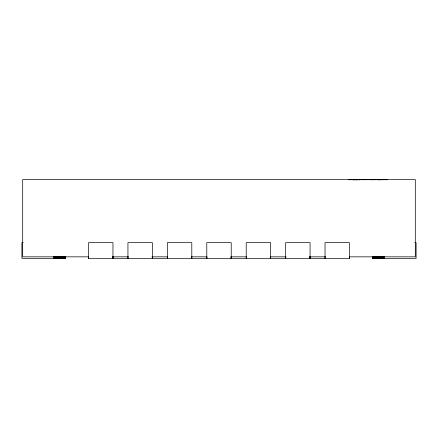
<?xml version="1.0" encoding="UTF-8"?>
<svg xmlns="http://www.w3.org/2000/svg" width="438" height="438" viewBox="0 0 438 438"><rect width="100%" height="100%" fill="white"/><g stroke="black" fill="none" stroke-linecap="round" stroke-linejoin="round"><path stroke-width="0.66" d="M382.604 180.002L382.735 179.58L387.318 179.58L386.081 179.859M356.22 180.002L356.357 179.58L368.008 179.58M363.748 180.002L363.978 179.58L365.993 179.788M359.735 180.002L360.118 179.58L361.93 179.788M358.383 179.832L348.697 179.58L349.929 179.859M372.086 179.684L380.179 179.58M378.372 179.826L382.735 179.58L380.978 179.832M385.626 179.788L386.732 179.58M383.891 179.788L385.177 179.58M382.533 179.684L383.245 179.58M377.594 179.832L379.527 179.58L379.806 180.002M384.706 179.684L385.528 179.58M374.014 179.788L379.527 179.58M348.697 179.58L386.907 179.58M370.011 179.788L375.727 179.58M386.026 179.684L387.318 179.58M23.241 242.652L21.9 242.652L21.9 258.42L65.262 258.42M414.759 242.652L416.1 242.652L416.1 258.42L372.738 258.42L372.738 256.449M88.356 256.843L22.688 256.843L22.688 179.58L415.312 179.58L415.312 256.843L349.644 256.843M112.977 256.843L128.027 256.843M151.97 256.843L167.699 256.843M191.641 256.843L206.687 256.843M231.313 256.843L246.359 256.843M270.301 256.843L286.03 256.843M309.973 256.843L325.023 256.843M349.124 179.58L350.011 179.684M350.526 179.58L351.342 179.684M353.411 180.002L353.187 179.58L355.004 179.832M352.82 179.58L353.526 179.684M350.783 179.58L352.097 179.788M355.891 179.58L371.971 179.58L372.3 180.002M349.261 179.58L350.373 179.788M353.187 179.58L354.315 179.826M384.564 256.449L384.564 258.42M383.721 256.449L383.721 258.42M382.883 256.449L382.883 258.42M382.051 256.449L382.051 258.42M381.23 256.449L381.23 258.42M380.43 256.449L380.43 258.42M379.653 256.449L379.653 258.42M378.897 256.449L378.897 258.42M378.169 256.449L378.169 258.42M377.479 256.449L377.479 258.42M376.817 256.449L376.817 258.42M376.204 256.449L376.204 258.42M375.629 256.449L375.629 258.42M375.098 256.449L375.098 258.42M374.616 256.449L374.616 258.42M374.183 256.449L374.183 258.42M373.806 256.449L373.806 258.42M373.483 256.449L373.483 258.42M373.214 256.449L373.214 258.42M373.006 256.449L373.006 258.42M372.858 256.449L372.858 258.42M349.447 256.449L349.447 258.42M349.36 256.449L349.36 258.42M325.16 256.449L325.16 258.42M325.04 258.42L325.04 242.652L349.48 242.652L349.48 258.42L88.52 258.42L88.52 242.652L112.96 242.652L112.96 258.42M310.06 258.42L310.06 242.652L285.62 242.652L285.62 258.42M310.027 256.449L310.027 258.42M309.94 256.449L309.94 258.42M285.74 256.449L285.74 258.42M270.64 258.42L270.64 242.652L246.2 242.652L246.227 258.42M270.607 256.449L270.607 258.42M270.52 256.449L270.52 258.42M246.32 256.449L246.32 258.42M231.22 258.42L231.22 242.652L206.78 242.652L206.807 258.42M231.187 256.449L231.187 258.42M231.1 256.449L231.1 258.42M206.9 256.449L206.9 258.42M191.8 258.42L191.8 242.652L167.36 242.652L167.387 258.42M191.767 256.449L191.767 258.42M191.68 256.449L191.68 258.42M167.48 256.449L167.48 258.42M152.38 258.42L152.38 242.652L127.94 242.652L127.94 258.42M152.347 256.449L152.347 258.42M152.26 256.449L152.26 258.42M128.06 256.449L128.06 258.42M112.933 256.449L112.933 258.42M112.84 256.449L112.84 258.42M88.64 256.449L88.64 258.42M65.235 256.449L65.235 258.42M65.142 256.449L65.142 258.42M64.994 256.449L64.994 258.42M64.786 256.449L64.786 258.42M64.517 256.449L64.517 258.42M64.194 256.449L64.194 258.42M63.817 256.449L63.817 258.42M63.384 256.449L63.384 258.42M62.902 256.449L62.902 258.42M62.371 256.449L62.371 258.42M61.796 256.449L61.796 258.42M61.183 256.449L61.183 258.42M60.521 256.449L60.521 258.42M59.831 256.449L59.831 258.42M59.103 256.449L59.103 258.42M58.347 256.449L58.347 258.42M57.57 256.449L57.57 258.42M56.77 256.449L56.77 258.42M55.949 256.449L55.949 258.42M55.117 256.449L55.117 258.42M54.279 256.449L54.279 258.42M53.436 256.449L53.436 258.42"/></g></svg>
